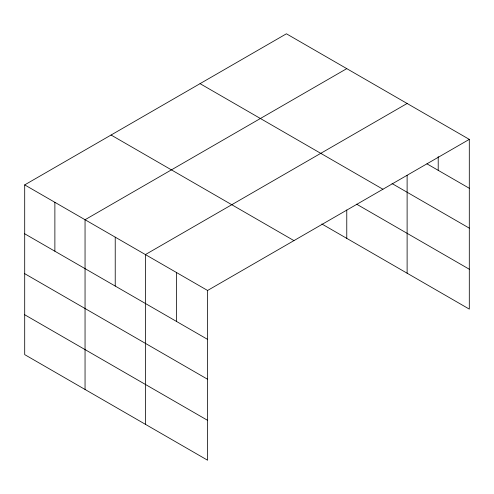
<?xml version="1.0" encoding="UTF-8"?>
<svg xmlns="http://www.w3.org/2000/svg" width="494" height="494" viewBox="0 0 494 494"><rect width="100%" height="100%" fill="white"/><g stroke="black" fill="none" stroke-linecap="round" stroke-linejoin="round"><path stroke-width="0.74" d="M469.3 139.376L286.415 33.79L24.7 184.892L24.7 354.624L207.585 460.21L207.585 290.478L469.3 139.376L469.3 309.108L321.841 223.973M407.118 175.382L407.118 273.207M346.769 68.635L85.048 219.737L85.048 389.463M407.118 103.481L145.403 254.583L145.403 424.309M426.964 163.841L469.3 188.282M392.032 183.546L469.3 228.154M200.051 83.653L382.93 189.239M356.606 204.17L469.3 269.236M111.07 135.029L293.949 240.615M24.7 184.892L207.585 290.478M24.7 233.798L207.585 339.384M24.7 273.67L207.585 379.256M24.7 314.752L207.585 420.338M438.209 156.579L438.209 170.331M346.769 209.993L346.769 238.361M176.494 272.527L176.494 321.433M115.226 237.157L115.226 286.063M54.877 202.318L54.877 251.218"/></g></svg>
